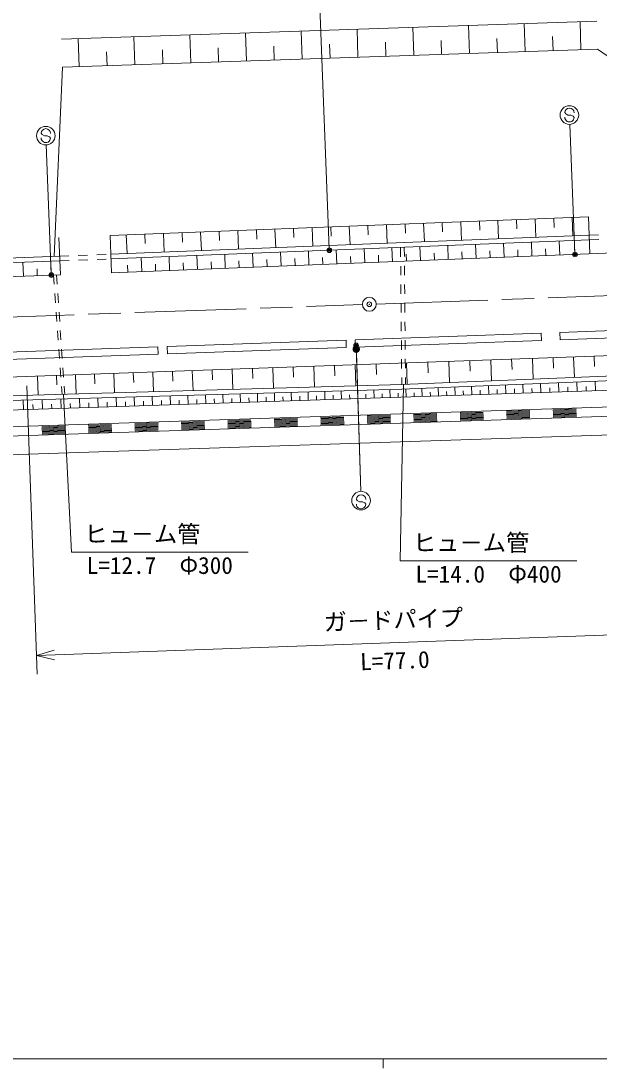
# Model space of a CAD drawing. Units: millimetres, scale not verified. Extents: x 40000 to 680000, y 20000 to 380000.
# Drawn here: x 229052 to 291233, y 204000 to 316544 of the extents above; entities that cross this region are included whole.
import ezdxf
from ezdxf.enums import TextEntityAlignment as Align

# ---------------------------------------------------------------- set-up
doc = ezdxf.new("R2010")
doc.units = ezdxf.units.MM
doc.header["$LTSCALE"] = 1000
doc.header["$PDMODE"] = 32
doc.header["$PDSIZE"] = 500
doc.linetypes.add('CHAIN', pattern=[18.5, 12, -1.5, 3.5, -1.5])
for name, color, linetype, lineweight in [('M-BGD', 7, 'Continuous', 13), ('M-BMK', 2, 'CHAIN', 13), ('M-BMK-SRVR', 3, 'Continuous', 13), ('M-STR-HTXT', 7, 'Continuous', 13), ('M-STR-STRC', 7, 'Continuous', 13), ('M-TTL-BAND', 7, 'Continuous', 13)]:
    doc.layers.add(name, color=color, linetype=linetype, lineweight=lineweight)
doc.styles.add('@ＭＳ ゴシック', font='')
doc.styles.add('ＭＳ ゴシック', font='')
doc.styles.get('@ＭＳ ゴシック').set_extended_font_data('@MS Gothic')
doc.styles.get('ＭＳ ゴシック').set_extended_font_data('MS Gothic')

msp = doc.modelspace()

# ---------------------------------------------------------------- hatches: boundary and pattern name
at = {"layer": 'M-STR-STRC'}
msp.add_hatch(color=256, dxfattribs=at).paths.add_polyline_path([(265105, 281665), (265036, 281657), (264969, 281637), (264907, 281605), (264851, 281563), (264803, 281512), (264765, 281454), (264737, 281390), (264722, 281322), (264718, 281253), (264726, 281183), (264746, 281117), (264778, 281054), (264819, 280998), (264870, 280951), (264929, 280913), (264993, 280885), (265061, 280869), (265130, 280865), (265199, 280874), (265266, 280894), (265328, 280925), (265384, 280967), (265432, 281018), (265470, 281076), (265498, 281140), (265513, 281208), (265517, 281278), (265509, 281347), (265489, 281414), (265457, 281476), (265416, 281532), (265365, 281580), (265306, 281618), (265242, 281645), (265174, 281661)])

# ---------------------------------------------------------------- linework, layer by layer
at = {"layer": 'M-BGD'}
for p, q in [((290975, 316523), (233425, 314571)), ((283289, 313261), (283188, 316259)), ((289286, 313464), (289184, 316463)), ((253307, 312243), (253205, 315242)), ((259303, 312447), (259202, 315445)), ((265300, 312650), (265198, 315649)), ((271296, 312854), (271195, 315852)), ((277293, 313057), (277191, 316056)), ((235215, 314631), (235317, 311633)), ((241314, 311836), (241212, 314835)), ((247310, 312040), (247208, 315038)), ((262302, 312549), (262251, 314048)), ((268298, 312752), (268247, 314251)), ((274295, 312956), (274244, 314455)), ((280291, 313159), (280240, 314658)), ((286288, 313363), (286237, 314862)), ((291076, 313525), (233527, 311572)), ((238315, 311735), (238264, 313234)), ((244312, 311938), (244261, 313437)), ((250308, 312142), (250258, 313641)), ((256305, 312345), (256254, 313844)), ((291076, 313525), (315134, 296489)), ((233527, 311572), (232636, 291237)), ((290097, 295502), (238638, 293475)), ((274360, 294882), (274399, 293883)), ((276358, 294961), (276437, 292963)), ((278357, 295040), (278396, 294041)), ((280355, 295119), (280434, 293120)), ((282354, 295197), (282393, 294198)), ((284352, 295276), (284431, 293278)), ((286350, 295355), (286390, 294356)), ((288428, 293435), (288349, 295434)), ((290097, 295502), (290255, 291506)), ((246381, 293780), (246421, 292781)), ((248380, 293859), (248459, 291860)), ((250378, 293938), (250418, 292938)), ((252377, 294016), (252456, 292018)), ((254375, 294095), (254415, 293096)), ((256374, 294174), (256452, 292175)), ((258372, 294253), (258412, 293253)), ((260371, 294331), (260449, 292333)), ((262369, 294410), (262408, 293411)), ((264367, 294489), (264446, 292490)), ((266366, 294567), (266405, 293568)), ((268364, 294646), (268443, 292648)), ((270363, 294725), (270402, 293726)), ((272361, 294804), (272440, 292805)), ((233142, 293259), (233299, 289262)), ((238638, 293475), (238795, 289478)), ((290176, 293504), (238716, 291477)), ((290196, 293004), (238736, 290977)), ((341305, 293517), (238795, 289478)), ((240386, 293544), (240465, 291545)), ((242385, 293623), (242424, 292623)), ((244383, 293701), (244462, 291703)), ((281012, 291141), (280953, 292640)), ((284010, 291260), (283951, 292758)), ((287008, 291378), (286948, 292876)), ((290176, 293504), (291175, 293543)), ((290196, 293004), (291195, 293044)), ((254033, 290078), (253974, 291577)), ((257031, 290197), (256972, 291695)), ((260028, 290315), (259969, 291814)), ((263026, 290433), (262967, 291932)), ((266024, 290551), (265965, 292050)), ((269021, 290669), (268962, 292168)), ((269880, 292204), (269890, 291204)), ((270280, 292220), (270289, 291220)), ((272019, 290787), (271960, 292286)), ((273518, 290846), (273488, 291596)), ((275017, 290905), (274958, 292404)), ((276516, 290964), (276486, 291714)), ((278015, 291023), (277955, 292522)), ((279513, 291082), (279484, 291832)), ((282511, 291200), (282481, 291950)), ((285509, 291319), (285479, 292068)), ((233221, 291260), (221123, 290783)), ((233240, 290760), (221309, 290290)), ((229318, 289105), (229259, 290604)), ((232309, 289373), (232256, 290722)), ((233221, 291260), (234220, 291299)), ((233240, 290760), (234240, 290800)), ((235219, 291339), (236218, 291378)), ((235239, 290839), (236238, 290879)), ((237218, 291418), (238217, 291457)), ((237237, 290918), (238237, 290957)), ((242042, 289606), (241983, 291105)), ((243541, 289665), (243512, 290415)), ((245040, 289724), (244981, 291223)), ((246539, 289783), (246509, 290533)), ((248038, 289842), (247979, 291341)), ((249537, 289901), (249507, 290651)), ((251035, 289960), (250976, 291459)), ((252534, 290019), (252505, 290769)), ((255532, 290138), (255502, 290887)), ((258530, 290256), (258500, 291005)), ((261527, 290374), (261498, 291123)), ((264525, 290492), (264495, 291241)), ((267523, 290610), (267493, 291359)), ((270520, 290728), (270491, 291477)), ((233299, 289262), (221913, 288813)), ((230816, 289164), (230787, 289913)), ((232865, 289244), (232935, 288247)), ((240544, 289547), (240514, 290296)), ((269899, 290204), (269908, 289204)), ((270299, 290220), (270308, 289220)), ((232565, 289233), (232636, 288235)), ((269917, 288204), (269926, 287204)), ((270317, 288220), (270326, 287220)), ((232706, 287238), (232777, 286240)), ((233006, 287250), (233077, 286252)), ((269936, 286204), (269945, 285204)), ((270336, 286220), (270345, 285220)), ((232848, 285243), (232919, 284245)), ((233148, 285255), (233219, 284257)), ((269954, 284204), (269963, 283204)), ((270354, 284220), (270363, 283220)), ((287021, 283072), (306049, 283752)), ((232990, 283248), (233060, 282250)), ((233290, 283260), (233360, 282262)), ((265015, 282285), (285022, 283000)), ((285022, 283000), (285050, 282201)), ((287021, 283072), (287049, 282272)), ((287049, 282272), (306078, 282952)), ((341705, 282324), (136835, 275003)), ((224165, 280825), (243782, 281526)), ((243782, 281526), (243810, 280727)), ((244781, 281562), (264016, 282250)), ((244781, 281562), (244810, 280763)), ((244810, 280763), (264044, 281450)), ((264016, 282250), (264044, 281450)), ((265015, 282285), (265044, 281486)), ((265044, 281486), (285050, 282201)), ((265110, 281515), (265602, 265991)), ((269973, 282204), (269982, 281204)), ((270373, 282220), (270382, 281220)), ((224194, 280026), (243810, 280727)), ((233131, 281253), (233202, 280255)), ((233431, 281265), (233502, 280267)), ((284063, 280264), (284142, 278043)), ((286284, 280344), (286324, 279233)), ((288496, 280423), (288575, 278221)), ((290698, 280501), (290737, 279400)), ((95637, 268512), (443487, 280089)), ((233273, 279258), (233344, 278260)), ((233573, 279270), (233644, 278272)), ((251781, 279111), (251858, 276942)), ((253950, 279188), (253989, 278104)), ((256133, 279266), (256211, 277070)), ((258329, 279345), (258368, 278246)), ((260540, 279424), (260619, 277199)), ((262764, 279503), (262804, 278391)), ((265003, 279583), (265084, 277330)), ((267256, 279664), (267296, 278537)), ((269991, 280205), (270000, 279205)), ((270391, 280220), (270400, 279220)), ((270523, 279780), (270604, 277498)), ((272805, 279862), (272846, 278721)), ((275076, 279943), (275157, 277681)), ((277338, 280024), (277378, 278893)), ((279590, 280104), (279670, 277863)), ((281831, 280184), (281871, 279064)), ((95635, 267511), (443515, 279090)), ((230833, 278362), (230905, 276326)), ((232868, 278435), (232905, 277417)), ((234917, 278508), (234990, 276446)), ((236978, 278582), (237015, 277551)), ((239053, 278656), (239127, 276568)), ((241141, 278730), (241178, 277686)), ((243242, 278805), (243317, 276691)), ((245356, 278881), (245394, 277824)), ((247484, 278957), (247561, 276816)), ((249626, 279034), (249664, 277963)), ((270010, 278205), (270016, 277475)), ((306167, 278928), (270019, 277475)), ((306064, 278423), (270036, 276975)), ((270409, 278220), (270416, 277491)), ((95702, 265513), (443572, 277090)), ((270019, 277475), (133268, 273460)), ((270036, 276975), (133293, 272960)), ((133364, 271569), (305836, 277309)), ((233415, 277263), (233476, 276402)), ((233715, 277275), (233776, 276411)), ((267036, 276018), (267007, 276886)), ((268770, 276075), (268741, 276937)), ((270490, 276133), (270462, 276992)), ((272216, 276190), (272187, 277062)), ((273965, 276248), (273936, 277132)), ((275739, 276307), (275709, 277203)), ((277537, 276367), (277507, 277275)), ((279360, 276428), (279330, 277349)), ((280281, 276458), (280266, 276919)), ((281209, 276489), (281178, 277423)), ((282142, 276520), (282127, 276987)), ((283083, 276552), (283051, 277498)), ((284029, 276583), (284014, 277056)), ((284983, 276615), (284951, 277575)), ((285942, 276647), (285926, 277127)), ((286909, 276679), (286876, 277652)), ((287882, 276711), (287866, 277198)), ((288862, 276744), (288829, 277731)), ((289848, 276777), (289832, 277270)), ((290842, 276810), (290808, 277810)), ((229338, 274763), (229304, 275779)), ((231367, 274830), (231333, 275839)), ((233379, 274897), (233346, 275898)), ((235377, 274964), (235344, 275957)), ((237358, 275030), (237325, 276015)), ((239324, 275095), (239292, 276073)), ((241275, 275160), (241243, 276130)), ((243210, 275225), (243178, 276187)), ((244172, 275257), (244156, 275738)), ((245131, 275289), (245099, 276243)), ((246085, 275320), (246069, 275798)), ((247036, 275352), (247004, 276299)), ((247983, 275383), (247967, 275857)), ((248926, 275415), (248895, 276354)), ((249866, 275446), (249850, 275916)), ((250802, 275477), (250771, 276410)), ((251734, 275508), (251719, 275974)), ((252663, 275539), (252632, 276464)), ((253588, 275570), (253572, 276032)), ((254509, 275601), (254479, 276518)), ((255427, 275631), (255412, 276090)), ((256341, 275662), (256311, 276572)), ((257252, 275692), (257237, 276147)), ((258159, 275722), (258129, 276626)), ((259062, 275752), (259047, 276204)), ((259962, 275782), (259932, 276679)), ((260859, 275812), (260844, 276260)), ((261752, 275842), (261722, 276731)), ((262641, 275871), (262626, 276316)), ((263527, 275901), (263498, 276783)), ((264409, 275930), (264395, 276371)), ((265288, 275959), (265259, 276835)), ((266164, 275989), (266149, 276426)), ((267905, 276046), (267890, 276481)), ((269632, 276104), (269618, 276535)), ((271350, 276161), (271336, 276591)), ((273088, 276219), (273073, 276655)), ((274849, 276278), (274834, 276719)), ((276635, 276337), (276620, 276785)), ((278446, 276397), (278431, 276852)), ((230354, 274797), (230337, 275305)), ((232375, 274864), (232358, 275368)), ((234380, 274931), (234363, 275431)), ((236369, 274997), (236353, 275493)), ((238343, 275063), (238327, 275555)), ((240301, 275128), (240285, 275616)), ((242245, 275192), (242228, 275677)), ((281276, 274590), (283775, 274674)), ((286273, 274757), (288772, 274840)), ((286277, 274657), (288775, 274740)), ((286280, 274557), (288779, 274640)), ((246295, 273426), (248794, 273509)), ((251293, 273593), (253791, 273676)), ((251296, 273493), (253795, 273576)), ((256290, 273759), (258789, 273842)), ((256293, 273659), (258792, 273742)), ((256297, 273559), (258795, 273642)), ((256300, 273459), (258798, 273542)), ((261287, 273925), (263786, 274008)), ((261290, 273825), (263789, 273908)), ((261294, 273725), (263792, 273808)), ((261297, 273625), (263796, 273709)), ((261300, 273525), (263799, 273609)), ((261304, 273425), (263802, 273509)), ((266284, 274092), (268783, 274175)), ((266288, 273992), (268786, 274075)), ((266291, 273892), (268790, 273975)), ((266294, 273792), (268793, 273875)), ((266298, 273692), (268796, 273775)), ((266301, 273592), (268800, 273675)), ((266304, 273492), (268803, 273575)), ((271282, 274258), (273780, 274341)), ((271285, 274158), (273784, 274241)), ((271288, 274058), (273787, 274141)), ((271292, 273958), (273790, 274041)), ((271295, 273858), (273794, 273941)), ((271298, 273758), (273797, 273841)), ((271302, 273658), (273800, 273741)), ((271305, 273558), (273803, 273641)), ((271308, 273458), (273807, 273541)), ((276279, 274424), (278777, 274507)), ((276282, 274324), (278781, 274407)), ((276285, 274224), (278784, 274307)), ((276289, 274124), (278787, 274207)), ((276292, 274024), (278791, 274108)), ((276295, 273924), (278794, 274008)), ((276299, 273824), (278797, 273908)), ((276302, 273725), (278801, 273808)), ((276305, 273625), (278804, 273708)), ((281279, 274491), (283778, 274574)), ((281283, 274391), (283781, 274474)), ((281286, 274291), (283785, 274374)), ((281289, 274191), (283788, 274274)), ((281293, 274091), (283791, 274174)), ((281296, 273991), (283795, 274074)), ((281299, 273891), (283798, 273974)), ((281303, 273791), (283801, 273874)), ((286283, 274457), (288782, 274540)), ((286287, 274357), (288785, 274440)), ((286290, 274257), (288789, 274340)), ((286293, 274157), (288792, 274240)), ((286297, 274057), (288795, 274140)), ((286300, 273957), (288799, 274040)), ((231304, 272927), (233802, 273010)), ((231307, 272827), (233806, 272910)), ((231310, 272727), (233809, 272811)), ((231314, 272627), (233812, 272711)), ((231317, 272527), (233816, 272611)), ((231320, 272428), (233819, 272511)), ((231324, 272328), (233822, 272411)), ((236301, 273094), (238800, 273177)), ((236304, 272994), (238803, 273077)), ((236308, 272894), (238806, 272977)), ((236311, 272794), (238810, 272877)), ((236314, 272694), (238813, 272777)), ((236318, 272594), (238816, 272677)), ((236321, 272494), (238820, 272577)), ((236324, 272394), (238823, 272477)), ((236328, 272294), (238826, 272377)), ((241298, 273260), (243797, 273343)), ((241302, 273160), (243800, 273243)), ((241305, 273060), (243803, 273143)), ((241308, 272960), (243807, 273043)), ((241312, 272860), (243810, 272943)), ((241315, 272760), (243813, 272843)), ((241318, 272660), (243817, 272743)), ((241321, 272560), (243820, 272643)), ((241325, 272460), (243823, 272544)), ((246299, 273326), (248797, 273409)), ((246302, 273226), (248801, 273309)), ((246305, 273126), (248804, 273210)), ((246309, 273026), (248807, 273110)), ((246312, 272927), (248811, 273010)), ((246315, 272827), (248814, 272910)), ((246319, 272727), (248817, 272810)), ((246322, 272627), (248821, 272710)), ((251299, 273393), (253798, 273476)), ((251303, 273293), (253801, 273376)), ((251306, 273193), (253805, 273276)), ((251309, 273093), (253808, 273176)), ((251313, 272993), (253811, 273076)), ((251316, 272893), (253815, 272976)), ((251319, 272793), (253818, 272876)), ((256303, 273359), (258802, 273442)), ((256307, 273259), (258805, 273342)), ((256310, 273159), (258808, 273242)), ((256313, 273059), (258812, 273142)), ((256317, 272959), (258815, 273042)), ((261307, 273326), (263806, 273409)), ((261310, 273226), (263809, 273309)), ((261314, 273126), (263812, 273209)), ((266308, 273392), (268806, 273475)), ((266311, 273292), (268810, 273375)), ((231327, 272228), (233826, 272311)), ((231330, 272128), (233829, 272211)), ((265233, 265001), (265134, 265119)), ((265233, 265001), (265134, 265119)), ((265478, 264862), (265233, 265001)), ((265478, 264862), (265233, 265001)), ((265779, 264860), (265478, 264862)), ((265779, 264860), (265478, 264862)), ((266024, 264748), (265779, 264860)), ((266024, 264748), (265779, 264860)), ((266130, 264612), (266024, 264748)), ((266130, 264612), (266024, 264748))]:
    msp.add_line(p, q, dxfattribs=at)
for centre, radius in [((262218, 291902), 150), ((262218, 291902), 120), ((262218, 291902), 90), ((262218, 291902), 60), ((262218, 291902), 30), ((265105, 281665), 150), ((265105, 281665), 120), ((265105, 281665), 90), ((265105, 281665), 60), ((265105, 281665), 30), ((265633, 264990), 1000), ((265633, 264990), 1000)]:
    msp.add_circle(centre, radius, dxfattribs=at)
for centre, start, end in [((265634, 265115), 359.55488, 179.55488), ((265634, 265115), 359.55488, 179.55488), ((265630, 264615), 179.55488, 359.55488), ((265630, 264615), 179.55488, 359.55488)]:
    msp.add_arc(centre, 500, start, end, dxfattribs=at)
for p in [(262218, 291902), (265105, 281665)]:
    msp.add_point(p, dxfattribs=at)
at = {"layer": 'M-BMK'}
for p, q in [((267272, 286118), (365709, 289636)), ((167335, 282547), (265773, 286065))]:
    msp.add_line(p, q, dxfattribs=at)
at = {"layer": 'M-BMK-SRVR'}
msp.add_circle((266522, 286091), 750, dxfattribs=at)
msp.add_point((266522, 286091), dxfattribs=at)
at = {"layer": 'M-STR-HTXT'}
for p, q in [((269847, 258507), (270203, 277482)), ((234488, 259440), (233633, 276391)), ((234488, 259440), (253488, 259440)), ((269847, 258507), (288847, 258507))]:
    msp.add_line(p, q, dxfattribs=at)
at = {"layer": 'M-STR-STRC'}
for p, q in [((262212, 292052), (260764, 328795)), ((287645, 306570), (287546, 306688)), ((287890, 306431), (287645, 306570)), ((288191, 306429), (287890, 306431)), ((288436, 306317), (288191, 306429)), ((288542, 306181), (288436, 306317)), ((288625, 291591), (288080, 305431)), ((231329, 304352), (231230, 304470)), ((231574, 304212), (231329, 304352)), ((231875, 304210), (231574, 304212)), ((232120, 304098), (231875, 304210)), ((232226, 303962), (232120, 304098)), ((232309, 289373), (231764, 303212)), ((288625, 291591), (288602, 292191)), ((265130, 280865), (265602, 265991)), ((229690, 277321), (230797, 246340)), ((230725, 248339), (307676, 251089)), ((232637, 248925), (230725, 248339)), ((230725, 248339), (232674, 247891))]:
    msp.add_line(p, q, dxfattribs=at)
for centre, radius in [((288041, 306430), 1000), ((231725, 304211), 1000), ((288631, 291442), 150), ((288631, 291442), 120), ((288631, 291442), 90), ((288631, 291442), 60), ((288631, 291442), 30), ((232315, 289223), 150), ((232315, 289223), 120), ((232315, 289223), 90), ((232315, 289223), 60), ((232315, 289223), 30)]:
    msp.add_circle(centre, radius, dxfattribs=at)
for centre, start, end in [((288042, 306185), 179.55488, 359.55488), ((288046, 306685), 359.55488, 179.55488), ((231726, 303966), 179.55488, 359.55488), ((231730, 304466), 359.55488, 179.55488)]:
    msp.add_arc(centre, 500, start, end, dxfattribs=at)
for p in [(288631, 291442), (232315, 289223)]:
    msp.add_point(p, dxfattribs=at)
at = {"layer": 'M-TTL-BAND'}
for p, q in [((40000, 205000), (579000, 205000)), ((268000, 205000), (268000, 204000))]:
    msp.add_line(p, q, dxfattribs=at)

# ---------------------------------------------------------------- texts
at = {"layer": 'M-STR-HTXT', "style": 'ＭＳ ゴシック'}
for p in [(235863, 259940), (271222, 259007)]:
    msp.add_text('ヒュ－ム管', height=1833, dxfattribs=at).set_placement(p, align=Align.BOTTOM_LEFT)
for s, p in [('L=12.7\u3000Φ300', (243988, 258940)), ('L=14.0\u3000Φ400', (279347, 258007))]:
    msp.add_text(s, height=1833, dxfattribs=at).set_placement(p, align=Align.TOP_CENTER)
at = {"layer": 'M-STR-STRC', "style": 'ＭＳ ゴシック'}
msp.add_text('ガ－ドパイプ', height=1833, rotation=2.047, dxfattribs=at).set_placement((269165, 250713), align=Align.BOTTOM_CENTER)
at = {"layer": 'M-STR-STRC', "style": '@ＭＳ ゴシック'}
msp.add_text('L=77.0', height=1833, rotation=2.047, dxfattribs=at).set_placement((269236, 248715), align=Align.TOP_CENTER)

doc.saveas('drawing.dxf')
